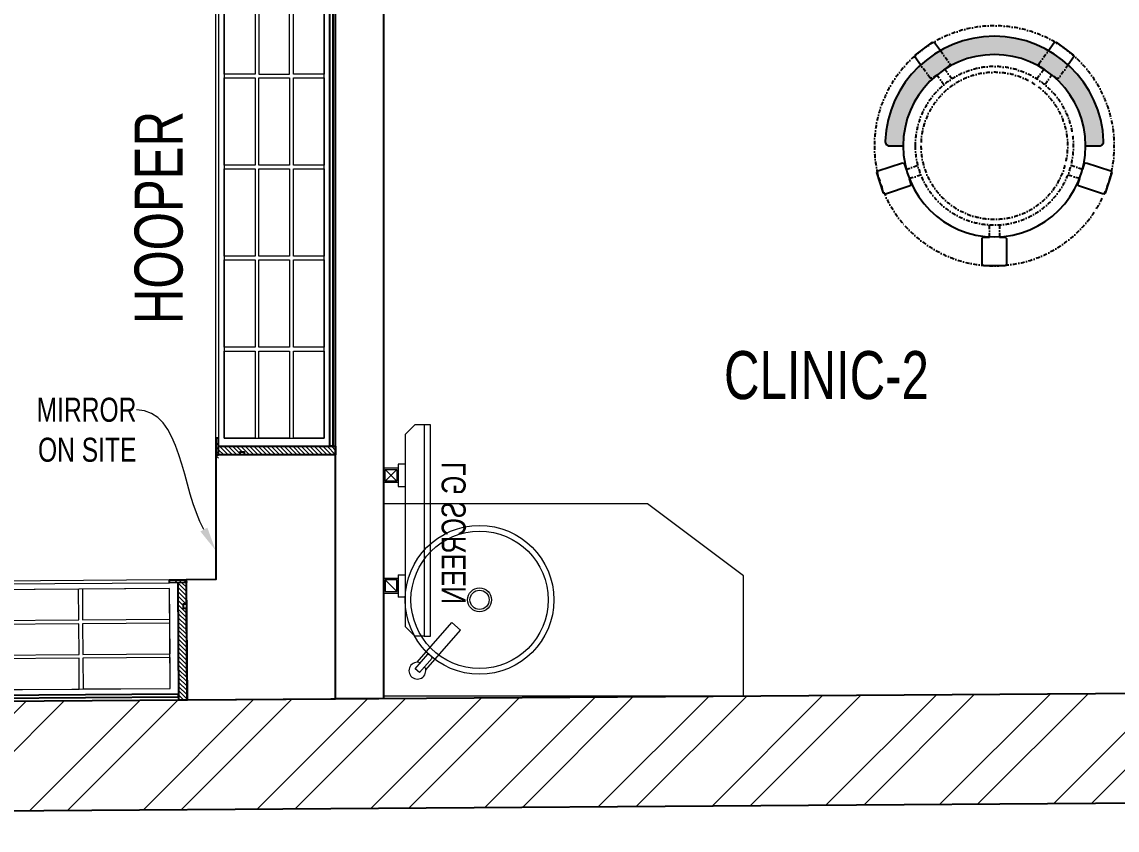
# Model space of a CAD drawing. Header units: feet. Extents: x 3454375 to 3464451, y -5718387 to -5709354.
# Drawn here: x 3461019 to 3463301, y -5718387 to -5716704 of the extents above; entities that cross this region are included whole.
import ezdxf
from ezdxf import colors
from ezdxf.entities.mleader import LeaderData, LeaderLine
from ezdxf.math import Vec2, Vec3

# ---------------------------------------------------------------- set-up
doc = ezdxf.new("R2010")
doc.units = ezdxf.units.FT
doc.header["$LTSCALE"] = 33
doc.header["$MEASUREMENT"] = 0
doc.linetypes.add('DASHDOT2', pattern=[0.5, 0.25, -0.125, 0, -0.125])
doc.layers.add('A-WALL', color=1, linetype='Continuous')
for name, color, linetype, lineweight in [('A-WALL HATCH', 251, 'Continuous', 0), ('Floor-Unit', 1, 'Continuous', 13), ('HATCH', 9, 'Continuous', 9), ('LENS-FURNITURE', 13, 'Continuous', 9), ('LENS-PARTITION', 21, 'Continuous', 25), ('LENS-TEXT', 31, 'Continuous', 5), ('LENS_DIMENSION', 193, 'Continuous', 0), ('LENS_TEXT', 31, 'Continuous', 5), ('LK-FF&E WALL', 1, 'Continuous', 9), ('LK-FURNITURE', 13, 'Continuous', 9), ('LK-IT', 3, 'Continuous', 18), ('LN-ELEVATION-1', 81, 'Continuous', 25), ('LN-ELEVATION-2', 103, 'Continuous', 20), ('LN-ELEVATION-3', 125, 'Continuous', 18), ('LN-HATCH', 251, 'Continuous', 0), ('PLANO-TXT', 252, 'Continuous', 5), ('TV', 92, 'Continuous', 18)]:
    doc.layers.add(name, color=color, linetype=linetype, lineweight=lineweight)
doc.styles.add('LK TXT', font='GILC____.TTF', dxfattribs={"height": 100})
doc.styles.get("Standard").update_dxf_attribs({"font": 'GILC____.TTF'})
pattern_1 = [(45, (7858558.917008298, 3503823.203216763), (-4.490128060534575, 4.490128060534575), [])]
pattern_2 = [(45, (7858054.083674966, 3504049.203216764), (-4.490128060534575, 4.490128060534575), [])]

# ---------------------------------------------------------------- blocks, each defined once
blk = doc.blocks.new('A$C72675485')
at = {"layer": 'A-WALL HATCH'}
h = blk.add_hatch(dxfattribs=at)
h.set_pattern_fill('ANSI32', color=256, scale=444)
h.set_pattern_definition([(45, (-3381125.971386721, 5459512.4840085), (-117.7332790675601, 117.7332790675601), []), (45, (-3381047.482534141, 5459512.4840085), (-117.7332790675601, 117.7332790675601), [])])
h.paths.add_polyline_path([(-1371.60000000149, 6081.35088558495), (-1371.60000000149, 8740.289863549173), (-228.6000000014901, 8740.289863549173), (-228.6000000014901, 6073.289863549173), (-228.6000000014901, 226.9934805780649), (-4778.06936273165, 194.9082901086658), (-4778.06936273165, 193.1451619323343), (-5028.069362743758, 193.1451619323343), (-8927.88366048783, 165.6416720598936), (-8927.88366048783, -62.96401291713118), (0, 0), (0, 8968.889863550661), (-1600.199999999255, 8968.889863550661), (-1600.199999999255, 6311.568774960935), (-8927.88366048783, 6363.2473570453), (-8927.883660489693, 6134.641672059894)])
at = {"layer": 'A-WALL'}
for p, q in [((-8927.88366048783, 165.6416720598936), (-228.6000000014901, 226.9934805780649)), ((-9169.18366048485, -64.6657842323184), (0, 0))]:
    blk.add_line(p, q, dxfattribs=at)
blk = doc.blocks.new('VC HD 1010')
at = {"layer": 'LN-HATCH', "ltscale": 0.5}
h = blk.add_hatch(dxfattribs=at)
h.set_pattern_fill('ANSI31', color=256, scale=2)
h.set_pattern_definition([(45, (3761554.586240421, 1795022.935917533), (-4.490128060534575, 4.490128060534575), [])])
h.paths.add_polyline_path([(-505.166666666977, 24), (-505.166666666977, -166), (-499.1666666669771, -166), (-499.1666666669771, -176), (-505.166666666977, -176), (-505.166666666977, -220), (-487.1666666669772, -220), (-487.1666666669772, 24)])
h = blk.add_hatch(dxfattribs=at)
h.set_pattern_fill('ANSI31', color=256, scale=2)
h.set_pattern_definition(pattern_1)
h.paths.add_polyline_path([(504.8333333330228, 24), (504.8333333330228, -166), (498.8333333330228, -166), (498.8333333330228, -176), (504.8333333330228, -176), (504.8333333330228, -220), (486.8333333330228, -220), (486.8333333330228, 24)])
h = blk.add_hatch(dxfattribs=at)
h.set_pattern_fill('ANSI31', color=256, scale=2)
h.set_pattern_definition([(45, (7858741.917008297, 3503823.203216763), (-4.490128060534575, 4.490128060534575), [])])
h.paths.add_polyline_path([(-470.1666666669772, -220), (-470.1666666669772, -226), (-505.166666666977, -226), (-505.166666666977, -220)])
h = blk.add_hatch(dxfattribs=at)
h.set_pattern_fill('ANSI31', color=256, scale=2)
h.set_pattern_definition(pattern_1)
h.paths.add_polyline_path([(476.8333333330228, -220), (476.8333333330228, -226), (511.8333333330228, -226), (511.8333333330228, -220)])
at = {"layer": 'LN-ELEVATION-1', "ltscale": 0.5}
for points in [[(-505.166666666977, 24), (-505.166666666977, -166), (-499.1666666669771, -166), (-499.1666666669771, -176), (-505.166666666977, -176), (-505.166666666977, -220), (-487.1666666669772, -220), (-487.1666666669772, 24)], [(504.8333333330228, 24), (504.8333333330228, -166), (498.8333333330228, -166), (498.8333333330228, -176), (504.8333333330228, -176), (504.8333333330228, -220), (486.8333333330228, -220), (486.8333333330228, 24)], [(486.8333333330228, 12), (-487.1666666669772, 12), (-487.1666666669772, 18), (486.8333333330228, 18)], [(-470.1666666669772, -220), (-470.1666666669772, -226), (-505.166666666977, -226), (-505.166666666977, -220)], [(469.8333333330228, -220), (469.8333333330228, -226), (504.8333333330228, -226), (504.8333333330228, -220)]]:
    blk.add_lwpolyline(points, close=True, dxfattribs=at)
at = {"layer": 'LN-ELEVATION-2', "ltscale": 0.5}
blk.add_lwpolyline([(470.1666666674428, 0), (-470.1666666674428, 0), (-470.1666666674428, -208), (470.1666666674428, -208)], close=True, dxfattribs=at)
at = {"layer": 'LN-ELEVATION-3', "ltscale": 0.5}
for p, q in [((-487.1666666669772, 24), (486.8333333330228, 24)), ((-470.1666666669772, -220), (469.8333333330228, -220)), ((469.8333333330228, -226), (-470.1666666669772, -226))]:
    blk.add_line(p, q, dxfattribs=at)
for points in [[(-470.1666666674428, 0), (-288.5000000004657, 0), (-288.5000000004657, -64), (-470.1666666674428, -64)], [(-280.5000000004657, 0), (-98.83333333348855, 0), (-98.83333333348855, -64), (-280.5000000004657, -64)], [(-90.83333333348855, 0), (90.83333333348855, 0), (90.83333333348855, -64), (-90.83333333348855, -64)], [(98.83333333348855, 0), (280.5000000004657, 0), (280.5000000004657, -64), (98.83333333348855, -64)], [(288.5000000004657, 0), (470.1666666674428, 0), (470.1666666674428, -64), (288.5000000004657, -64)], [(-470.1666666674428, -136), (-288.5000000004657, -136), (-288.5000000004657, -72), (-470.1666666674428, -72)], [(-280.5000000004657, -72), (-98.83333333348855, -72), (-98.83333333348855, -136), (-280.5000000004657, -136)], [(-90.83333333348855, -72), (90.83333333348855, -72), (90.83333333348855, -136), (-90.83333333348855, -136)], [(98.83333333348855, -72), (280.5000000004657, -72), (280.5000000004657, -136), (98.83333333348855, -136)], [(288.5000000004657, -72), (470.1666666674428, -72), (470.1666666674428, -136), (288.5000000004657, -136)], [(-470.1666666674428, -144), (-288.5000000004657, -144), (-288.5000000004657, -208), (-470.1666666674428, -208)], [(-280.5000000004657, -144), (-98.83333333348855, -144), (-98.83333333348855, -208), (-280.5000000004657, -208)], [(-90.83333333348855, -144), (90.83333333348855, -144), (90.83333333348855, -208), (-90.83333333348855, -208)], [(98.83333333348855, -144), (280.5000000004657, -144), (280.5000000004657, -208), (98.83333333348855, -208)], [(288.5000000004657, -144), (470.1666666674428, -144), (470.1666666674428, -208), (288.5000000004657, -208)]]:
    blk.add_lwpolyline(points, close=True, dxfattribs=at)
blk = doc.blocks.new('VC HD 1200')
at = {"layer": 'LN-HATCH', "ltscale": 0.5}
h = blk.add_hatch(dxfattribs=at)
h.set_pattern_fill('ANSI31', color=256, scale=2)
h.set_pattern_definition([(45, (3760859.752907088, 1795248.935917533), (-4.490128060534575, 4.490128060534575), [])])
h.paths.add_polyline_path([(-1200, 250), (-1200, 60), (-1194, 60), (-1194, 50), (-1200, 50), (-1200, 6), (-1182, 6), (-1182, 250)])
h = blk.add_hatch(dxfattribs=at)
h.set_pattern_fill('ANSI31', color=256, scale=2)
h.set_pattern_definition(pattern_2)
h.paths.add_polyline_path([(0, 250), (0, 60), (-6, 60), (-6, 50), (0, 50), (0, 6), (-18, 6), (-18, 250)])
h = blk.add_hatch(dxfattribs=at)
h.set_pattern_fill('ANSI31', color=256, scale=2)
h.set_pattern_definition([(45, (7858047.083674965, 3504049.203216764), (-4.490128060534575, 4.490128060534575), [])])
h.paths.add_polyline_path([(-1165, 6), (-1165, 0), (-1200, 0), (-1200, 6)])
h = blk.add_hatch(dxfattribs=at)
h.set_pattern_fill('ANSI31', color=256, scale=2)
h.set_pattern_definition(pattern_2)
h.paths.add_polyline_path([(-28, 6), (-28, 0), (0, 0), (0, 6)])
at = {"layer": 'LN-ELEVATION-1', "ltscale": 0.5}
for points in [[(-1200, 250), (-1200, 60), (-1194, 60), (-1194, 50), (-1200, 50), (-1200, 6), (-1182, 6), (-1182, 250)], [(-18, 238), (-1182, 238), (-1182, 244), (-18, 244)], [(0, 250), (0, 60), (-6, 60), (-6, 50), (0, 50), (0, 6), (-18, 6), (-18, 250)], [(-1165, 6), (-1165, 0), (-1200, 0), (-1200, 6)], [(-35, 6), (-35, 0), (0, 0), (0, 6)]]:
    blk.add_lwpolyline(points, close=True, dxfattribs=at)
at = {"layer": 'LN-ELEVATION-3', "ltscale": 0.5}
for p, q in [((-1182, 250), (-18, 250)), ((-1165, 6), (-35, 6)), ((-35, 0), (-1165, 0))]:
    blk.add_line(p, q, dxfattribs=at)
for points in [[(-1165.000000000465, 226), (-35, 226), (-35, 18), (-1165.000000000465, 18)], [(-1165.000000000465, 226), (-983.3333333334886, 226), (-983.3333333334886, 162), (-1165.000000000465, 162)], [(-975.3333333334886, 226), (-793.6666666665112, 226), (-793.6666666665112, 162), (-975.3333333334886, 162)], [(-785.6666666665112, 226), (-603.9999999995342, 226), (-603.9999999995342, 162), (-785.6666666665112, 162)], [(-595.9999999995342, 226), (-414.3333333325572, 226), (-414.3333333325572, 162), (-595.9999999995342, 162)], [(-406.3333333325572, 226), (-224.6666666655801, 226), (-224.6666666655801, 162), (-406.3333333325572, 162)], [(-216.6666666655801, 226), (-34.99999999860302, 226), (-34.99999999860302, 162), (-216.6666666655801, 162)], [(-1165.000000000465, 90), (-983.3333333334886, 90), (-983.3333333334886, 154), (-1165.000000000465, 154)], [(-975.3333333334886, 154), (-793.6666666665112, 154), (-793.6666666665112, 90), (-975.3333333334886, 90)], [(-785.6666666665112, 154), (-603.9999999995342, 154), (-603.9999999995342, 90), (-785.6666666665112, 90)], [(-595.9999999995342, 154), (-414.3333333325572, 154), (-414.3333333325572, 90), (-595.9999999995342, 90)], [(-406.3333333325572, 154), (-224.6666666655801, 154), (-224.6666666655801, 90), (-406.3333333325572, 90)], [(-216.6666666655801, 154), (-34.99999999860302, 154), (-34.99999999860302, 90), (-216.6666666655801, 90)], [(-1165.000000000465, 82), (-983.3333333334886, 82), (-983.3333333334886, 18), (-1165.000000000465, 18)], [(-975.3333333334886, 82), (-793.6666666665112, 82), (-793.6666666665112, 18), (-975.3333333334886, 18)], [(-785.6666666665112, 82), (-603.9999999995342, 82), (-603.9999999995342, 18), (-785.6666666665112, 18)], [(-595.9999999995342, 82), (-414.3333333325572, 82), (-414.3333333325572, 18), (-595.9999999995342, 18)], [(-406.3333333325572, 82), (-224.6666666655801, 82), (-224.6666666655801, 18), (-406.3333333325572, 18)], [(-216.6666666655801, 82), (-34.99999999860302, 82), (-34.99999999860302, 18), (-216.6666666655801, 18)]]:
    blk.add_lwpolyline(points, close=True, dxfattribs=at)
blk = doc.blocks.new('CLINIC SCREEN')
at = {"layer": 'TV'}
for p, q in [((-103.1090284836336, 42.85441964946222), (-127.4114311772946, 18.55201695591665)), ((-127.4114311772946, 42.85441964946222), (-103.1090284836336, 18.55201695591665)), ((102.7052824410566, 42.85441964946222), (127.007685134602, 18.55201695591665))]:
    blk.add_line(p, q, dxfattribs=at)
at = {"layer": 'TV', "ltscale": 12}
for p, q in [((-220.0000000000082, -19.41163062257681), (-200.5883693773149, 0)), ((200.5883693773149, 0), (-200.5883693773149, 0)), ((-138.5315413423604, 0), (-138.5315413423604, 15.514207008644)), ((-138.5315413423604, 15.514207008644), (-91.98892031613741, 15.514207008644)), ((-91.98892031613741, 15.514207008644), (-91.98892031613741, 0)), ((91.98892031610741, 15.514207008644), (91.98892031610741, 0)), ((91.98892031610741, 15.514207008644), (138.5315413423595, 15.514207008644)), ((138.5315413423595, 0), (138.5315413423595, 15.514207008644)), ((219.9999999999918, -19.41163062257681), (200.5883693773149, 0)), ((-220.0000000000082, -38.82326124538668), (-220.0000000000082, -19.41163062257681)), ((219.9999999999918, -38.82326124538668), (219.9999999999918, -19.41163062257681))]:
    blk.add_line(p, q, dxfattribs=at)
at = {"layer": 'TV'}
for points in [[(-130.4492315140169, 15.51421661919448), (-100.0712281470269, 15.51421661919448), (-100.0712281470269, 45.89221998606814), (-130.4492315140169, 45.89221998606814)], [(130.0454854713243, 15.51421661919448), (99.66748210433435, 15.51421661919448), (99.66748210433435, 45.89221998606814), (130.0454854713243, 45.89221998606814)], [(-127.4114311772946, 18.55201695591665), (-103.1090284836336, 18.55201695591665), (-103.1090284836336, 42.85441964946222), (-127.4114311772946, 42.85441964946222)], [(127.007685134602, 18.55201695591665), (102.7052824410566, 18.55201695591665), (102.7052824410566, 42.85441964946222), (127.007685134602, 42.85441964946222)]]:
    blk.add_lwpolyline(points, close=True, dxfattribs=at)
at = {"layer": 'TV', "ltscale": 12}
blk.add_lwpolyline([(-220.0000000000082, -51.71278328332107), (-220.0000000000082, -38.82326124538668), (219.9999999999918, -38.82326124538668), (219.9999999999918, -51.71278328332107)], close=True, dxfattribs=at)
at = {"layer": 'Floor-Unit', "color": 0, "ltscale": 2, "insert": (5.199680584678389, -100.4085774972336), "char_height": 50, "attachment_point": 5}
blk.add_mtext_dynamic_manual_height_columns('LG SCREEN', width=466.4796511627907, gutter_width=12.5, heights=[0], dxfattribs=at)
blk = doc.blocks.new('DR STOOL')
at = {"layer": 'HATCH'}
h = blk.add_hatch(dxfattribs=at)
h.set_pattern_fill('ANSI36', color=250, angle=-90.00000000000001)
h.set_pattern_definition([(315, (-227.8099174643867, 917.3997257252777), (6.173926083235043, -1.683798022700468), [7.9375, -1.587499999999999, 0, -1.587499999999999])])
edge = h.paths.add_edge_path()
edge.add_line((-190.0000000041909, 4.511094e-10), (-218.6899174675346, 4.511094e-10))
edge.add_arc((-218.6899174670689, 9.120000000388245), 9.119999999940092, 177.6119845363388, 269.9999999996136, ccw=False)
edge.add_arc((-1.8626451e-09, 3.565219e-10), 228.000000002257, 2.3880154632688004, 177.6119845367313, ccw=False)
edge.add_arc((218.6899174633436, 9.120000000497384), 9.120000000051716, -90.00000000034493, 2.3880154629299, ccw=False)
edge.add_line((218.6899174633436, 4.511094e-10), (190, 4.511094e-10))
edge.add_arc((-1.8626451e-09, 4.511094e-10), 190.000000001979, -1.27e-14, 180)
at = {"layer": 'LN-ELEVATION-1', "color": 1, "ltscale": 100}
for p, q in [((-128.6221585394814, 215.4841044476634), (-165.2704676063731, 189.0243927398114)), ((-124.7228340068832, 214.8545704018979), (-128.6221585394814, 215.4841044476634)), ((-112.6981821293011, 198.1996966340157), (-124.7228340068832, 214.8545704018979)), ((124.7553772013634, 214.9803744515593), (112.5488144652918, 198.2845540212292)), ((128.7014972954057, 215.5933048763618), (124.7553772013634, 214.9803744515593)), ((128.7014972954057, 215.5933048763618), (124.7553772013634, 214.9803744515593)), ((165.1911288509145, 188.915192311113), (128.7014972954057, 215.5933048763618)), ((165.1911288509145, 188.915192311113), (128.7014972954057, 215.5933048763618)), ((-165.2704676063731, 189.0243927398114), (-165.9069543029182, 185.0820035930228)), ((-165.9069543029182, 185.0820035930228), (-153.8003208162263, 168.3135803133482)), ((153.6734594982117, 168.4294150282658), (165.7973639420234, 185.0121775862135)), ((165.7973639420234, 185.0121775862135), (165.1911288509145, 188.915192311113)), ((165.7973639420234, 185.0121775862135), (165.1911288509145, 188.915192311113)), ((-191.2928382232785, -35.45407700946089), (-242.9550312487409, -52.24013893969095)), ((-187.9259491492994, -37.1695928365807), (-191.2928382232785, -35.45407700946089)), ((-184.1424400564283, -48.81403796559607), (-187.9259491492994, -37.1695928365807)), ((188.0651108901948, -36.96233201187715), (184.0504167033359, -49.19388854173303)), ((191.3981811110861, -35.27656588272658), (188.0651108901948, -36.96233201187715)), ((243.0100176925771, -52.21682526778022), (191.3981811110861, -35.27656588272658)), ((-242.9550312487409, -52.24013893969095), (-244.7482102331705, -55.75945052818861)), ((-244.7482102331705, -55.75945052818861), (-230.7800458371639, -98.74904560100549)), ((-173.8639617776498, -80.4479453730819), (-177.8421125086024, -68.2044548037811)), ((230.715890809428, -98.7280946081737), (244.8123673382215, -55.78040257930116)), ((244.8123673382215, -55.78040257930116), (243.0100176925771, -52.21682526778022)), ((-227.2218665438704, -100.5620286722478), (-175.5596735184081, -83.7759667420105)), ((-175.5596735184081, -83.7759667420105), (-173.8639617776498, -80.4479453730819)), ((177.6922140880488, -68.56540505095472), (173.8739495249465, -80.1985000452405)), ((173.8739495249465, -80.1985000452405), (175.5794035866856, -83.5704969359358)), ((175.5794035866856, -83.5704969359358), (227.1912401677109, -100.5107563209894)), ((-230.7800458371639, -98.74904560100549), (-227.2218665438704, -100.5620286722478)), ((227.1912401677109, -100.5107563209894), (230.715890809428, -98.7280946081737)), ((-22.72193054761737, -190.2142363802995), (-25.39390889601782, -192.886214728569)), ((-25.39390889601782, -192.886214728569), (-25.39390889601782, -247.2070584567482)), ((-10.47823652112856, -190.2142363802995), (-22.72193054761737, -190.2142363802995)), ((22.78362171910703, -190.2142363802995), (9.910054048988968, -190.2142363802995)), ((25.42475448176265, -192.8553691428751), (22.78362171910703, -190.2142363802995)), ((25.42475448176265, -247.1762128710543), (25.42475448176265, -192.8553691428751)), ((-25.39390889601782, -247.2070584567482), (-22.60096735274419, -250)), ((-22.60096735274419, -250), (22.60096735274419, -250)), ((22.60096735274419, -250), (25.42475448176265, -247.1762128710543))]:
    blk.add_line(p, q, dxfattribs=at)
at = {"layer": 'LN-ELEVATION-1', "linetype": 'DASHDOT2'}
for p, q in [((-92.92521573789418, 170.8129362839827), (-112.6981821293011, 198.1996966340157)), ((112.5488144652918, 198.2845540212292), (92.69529851106927, 171.1294289919315)), ((-153.8003208162263, 168.3135803133482), (-134.1093360339291, 141.0403694751003)), ((-103.4542870586738, 159.9154408004979), (-93.52748446213081, 167.0824927485227)), ((-88.15393704269081, 139.4771787207864), (-103.4542870586738, 159.9154408004979)), ((-93.52748446213081, 167.0824927485227), (-92.92521573789418, 170.8129362839827)), ((103.6608748426661, 159.8406005539291), (88.19885099539533, 139.4487815762331)), ((92.69529851106927, 171.1294289919315), (93.26858203159645, 167.4385604566923)), ((93.26858203159645, 167.4385604566923), (103.6608748426661, 159.8406005539291)), ((133.7372852512635, 141.1612321265929), (153.6734594982117, 168.4294150282658)), ((-134.1093360339291, 141.0403694751003), (-130.4219571123831, 140.4450534014686)), ((-130.4219571123831, 140.4450534014686), (-119.9844727469608, 147.9808124662595)), ((-119.9844727469608, 147.9808124662595), (-105.3687285655178, 126.9741353208374)), ((105.4096150295809, 126.94019481352), (120.1194891873747, 147.8074627162714)), ((120.1194891873747, 147.8074627162714), (130.0033113472163, 140.5812532722048)), ((130.0033113472163, 140.5812532722048), (133.7372852512635, 141.1612321265929)), ((-159.954806596972, -40.49024384317454), (-184.1424400564283, -48.81403796559607)), ((184.0504167033359, -49.19388854173303), (159.8786162491887, -40.79004861696012)), ((-177.8421125086024, -68.2044548037811), (-153.4148110738024, -60.73628028803068)), ((153.3006618716754, -61.02382378749462), (177.6922140880488, -68.56540505095472)), ((-10.92024635523557, -164.6382343793375), (-10.47823652112856, -190.2142363802995)), ((9.910054048988968, -190.2142363802995), (10.35584833659231, -164.674698740353))]:
    blk.add_line(p, q, dxfattribs=at)
at = {"layer": 'LN-ELEVATION-1', "color": 1, "ltscale": 100}
blk.add_lwpolyline([(-190.0000000023283, 0), (-218.6899174656719, 0, -0.4264743413925903), (-227.8019973598421, 9.5, -0.959166304662544), (227.8019973593764, 9.5, -0.4264743413925903), (218.6899174647406, 0), (190.0000000013969, 0)], format="xyb", dxfattribs=at)
at = {"layer": 'LN-ELEVATION-1', "linetype": 'DASHDOT2'}
for radius in [250, 165, 153]:
    blk.add_circle((0, 0), radius, dxfattribs=at)
at = {"layer": 'LN-ELEVATION-1', "color": 1, "ltscale": 100}
blk.add_circle((0, 0), 190, dxfattribs=at)
blk = doc.blocks.new('rtf')
at = {"color": 0, "linetype": 'ByBlock', "lineweight": -2}
for p, q in [((16412.5253540573, -172798.8148984113), (16452.40026456733, -172798.8148984113)), ((16412.5253540573, -172810.8148984113), (16412.5253540573, -172798.8148984113)), ((16425.26329468148, -172793.1007600746), (16535.26329468148, -172793.1007600746)), ((16535.26329468148, -172793.1007600746), (16535.26329468148, -172817.1007600746)), ((16412.5253540573, -172810.8148984113), (16452.40026456733, -172810.8148984113)), ((16425.26329468148, -172817.1007600746), (16535.26329468148, -172817.1007600746))]:
    blk.add_line(p, q, dxfattribs=at)
for centre, radius, start, end in [((16412.5253540573, -172805.1007600746), 17.5, 21.05058810897431, 340.9421780194656), ((16444.53660690578, -172804.8148984114), 9.891264419597851, 322.656233941354, 37.34376605891414)]:
    blk.add_arc(centre, radius, start, end, dxfattribs=at)
blk = doc.blocks.new('dsg')
at = {"color": 0, "linetype": 'ByBlock', "lineweight": -2}
for radius in [155, 143, 25, 20]:
    blk.add_circle((11491.5035008227, -171102.5847399924), radius, dxfattribs=at)
blk.add_blockref('rtf', (-5117.472106590168, 1702.9323767405), dxfattribs=at)

msp = doc.modelspace()

# ---------------------------------------------------------------- linework, layer by layer
at = {"layer": 'LENS-PARTITION'}
for points in [[(3461772.394672311, -5718113.09727317), (3461672.399645857, -5718113.802489364), (3461672.394672311, -5716595.818617655), (3461772.394672311, -5716595.818617655)], [(3461422.394672311, -5717605.818617655), (3461422.394672311, -5717865.559435461), (3461361.202612154, -5717865.990993232), (3461362.965696484, -5718115.984776221), (3461672.394672311, -5718113.80252444), (3461672.394672311, -5717605.818617655)]]:
    msp.add_lwpolyline(points, close=True, dxfattribs=at)
at = {"layer": 'LK-FURNITURE'}
msp.add_lwpolyline([(3461772.394672311, -5717707.807888642), (3461772.394672311, -5718107.807888643), (3462522.394672311, -5718107.807888643), (3462522.394672311, -5717857.807888643), (3462322.394672311, -5717707.807888642)], close=True, dxfattribs=at)

# ---------------------------------------------------------------- block references
at = {"layer": 'LENS-FURNITURE', "xscale": -1}
msp.add_blockref('DR STOOL', (3463045.255226224, -5716961.83493298), dxfattribs=at)
at = {"layer": 'LENS_DIMENSION'}
msp.add_blockref('A$C72675485', (3464450.994586327, -5718322.812098233), dxfattribs=at)
at = {"layer": 'LK-FF&E WALL', "rotation": 270.0000000000061}
msp.add_blockref('VC HD 1010', (3461648.394672311, -5717100.985284322), dxfattribs=at)
at = {"layer": 'LK-FF&E WALL', "xscale": -1, "rotation": 180.4040725135958}
msp.add_blockref('VC HD 1200', (3461361.202612154, -5717865.990993233), dxfattribs=at)
at = {"layer": 'LK-IT', "xscale": -1, "rotation": 89.99999999999991}
msp.add_blockref('CLINIC SCREEN', (3461818.286892297, -5717763.550312607), dxfattribs=at)
at = {"layer": 'LN-ELEVATION-3', "rotation": 48.84417258481342}
msp.add_blockref('dsg', (3325582.743696843, -5613955.836939527), dxfattribs=at)

# ---------------------------------------------------------------- texts
at = {"layer": 'LENS_TEXT', "linetype": 'Continuous', "ltscale": 3, "insert": (3462695.29122466, -5717440.29645571), "char_height": 100, "attachment_point": 5}
msp.add_mtext_dynamic_manual_height_columns('CLINIC-2', width=930.4951690917121, gutter_width=0.9999999999999992, heights=[0], dxfattribs=at)
at = {"layer": 'PLANO-TXT', "linetype": 'Continuous', "ltscale": 3, "insert": (3461304.084409087, -5717111.414801061, -23744.04052932372), "char_height": 100, "width": 149.546511627907, "attachment_point": 5, "rotation": 90.00000000000631, "style": 'LK TXT'}
msp.add_mtext('HOOPER', dxfattribs=at)

# ---------------------------------------------------------------- leaders
at = {"layer": 'LENS-TEXT', "color": 7}
ml = msp.add_multileader_mtext('Standard', dxfattribs=at)
ml.set_content('\\pxqr,t3;{\\C0;MIRROR ON SITE}', color=1)
ml.set_leader_properties(color=256, linetype='ByLayer', lineweight=-1)
ml.build(insert=Vec2(0, 0))
ml.multileader.update_dxf_attribs({"leader_type": 2, "dogleg_length": 0.36, "arrow_head_size": 50})
ctx = ml.context
ctx.base_point, ctx.char_height, ctx.arrow_head_size, ctx.landing_gap_size, ctx.plane_origin, ctx.plane_x_axis, ctx.plane_y_axis = Vec3(3461090.521665937, -5717512.045992915), 50, 50, 0.09, Vec3(3461929.581293436, -5717049.454041042), Vec3(1, 1.5866e-12), Vec3(-1.5866e-12, 1)
ctx.text_align_type = 2
notes = []
notes.append((ctx, [(0, (1, 1, 0), (3461257.595096169, -5717512.045992915), (-1, -1.5866e-12), 0.36, [(0, [(3461422.394672311, -5717804.911644367)], 0, [])])]))
ctx.mtext.insert, ctx.mtext.text_direction, ctx.mtext.rotation, ctx.mtext.width, ctx.mtext.alignment, ctx.mtext.flow_direction = Vec3(3461257.145096169, -5717486.71895803), Vec3(1, 1.5866e-12), 1.5866e-12, 237.2605896616587, 3, 5
for ctx, leaders in notes:
    for number, flags, end, landing, length, lines in leaders:
        leader = LeaderData()
        leader.index, (leader.has_last_leader_line, leader.has_dogleg_vector, leader.attachment_direction) = number, flags
        leader.last_leader_point, leader.dogleg_vector, leader.dogleg_length = Vec3(end), Vec3(landing), length
        for number, points, colour, breaks in lines:
            line = LeaderLine()
            line.index, line.vertices, line.color, line.breaks = number, Vec3.list(points), colors.encode_raw_color(colour), breaks
            leader.lines.append(line)
        ctx.leaders.append(leader)

doc.saveas('drawing.dxf')
